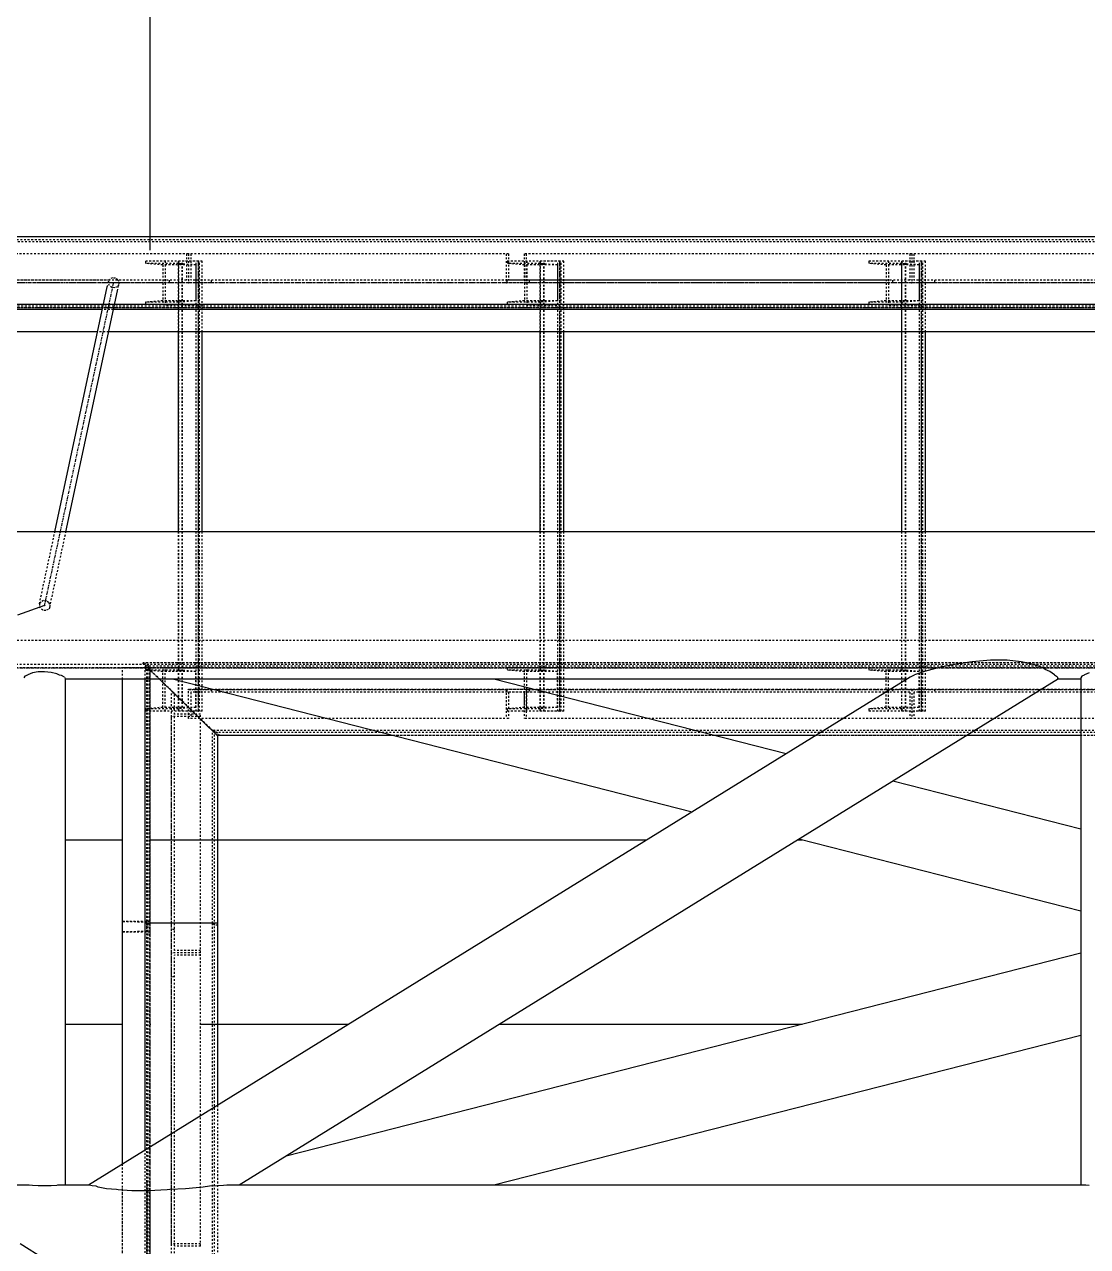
# Model space of a CAD drawing. Header units: millimetres. Extents: x 5143 to 30813, y 232 to 21408.
# Drawn here: x 10670.5 to 10963.2, y 17293.7 to 17630.4 of the extents above; entities that cross this region are included whole.
import ezdxf

# ---------------------------------------------------------------- set-up
doc = ezdxf.new("R2010")
doc.units = ezdxf.units.MM
doc.header["$LTSCALE"] = 0.25
for name, pattern in [('CENTER', [50.8, 31.75, -6.35, 6.35, -6.35]), ('XKITLINE00', [0]), ('XKITLINE02', [4, 2, -2]), ('XKITLINE03', [6, 3, -1, 1, -1])]:
    doc.linetypes.add(name, pattern=pattern)

msp = doc.modelspace()

# ---------------------------------------------------------------- linework, layer by layer
at = {"color": 2, "linetype": 'XKITLINE00'}
msp.add_line((10705, 17668.16), (10705, 17568.16), dxfattribs=at)
at = {"color": 7, "linetype": 'XKITLINE00'}
for p, q in [((11653.38, 17571.87), (10481.36, 17571.87)), ((10678.86, 17490.57), (10693.3, 17558.08)), ((10681.9, 17490.57), (10696.1, 17556.94)), ((10691.97, 17551.87), (10481.36, 17551.87)), ((10982.96, 17551.87), (10695.01, 17551.87)), ((10690.64, 17545.67), (10492, 17545.67)), ((10981.63, 17545.67), (10693.69, 17545.67)), ((10712.89, 17490.57), (10712.89, 17545.67)), ((10718.37, 17490.57), (10718.37, 17545.67)), ((10719.46, 17490.57), (10719.46, 17545.67)), ((10812.48, 17490.57), (10812.48, 17545.67)), ((10817.95, 17490.57), (10817.95, 17545.67)), ((10819.04, 17490.57), (10819.04, 17545.67)), ((10912.06, 17490.57), (10912.06, 17545.67)), ((10917.54, 17490.57), (10917.54, 17545.67)), ((10918.63, 17490.57), (10918.63, 17545.67)), ((10697.5, 17381.79), (10697.5, 17449.97)), ((10703.69, 17382.81), (10703.69, 17449.97)), ((10709.11, 17448.57), (10707.66, 17449.97)), ((10723.57, 17434.47), (10707.67, 17449.97)), ((10771.91, 17434.47), (10723.57, 17434.47)), ((10723.69, 17382.81), (10723.69, 17434.47)), ((10888.41, 17434.47), (10860.36, 17434.47)), ((10961.33, 17434.47), (10929.9, 17434.47)), ((10697.5, 17316.38), (10697.5, 17381.79)), ((10703.69, 17320.21), (10703.69, 17382.81)), ((10723.69, 17382.81), (10703.69, 17382.81)), ((10723.69, 17382.81), (10703.69, 17382.81)), ((10723.69, 17332.58), (10723.69, 17382.81))]:
    msp.add_line(p, q, dxfattribs=at)
at = {"color": 3, "linetype": 'XKITLINE02'}
for p, q in [((11653.17, 17570.49), (10481.46, 17570.49)), ((11653.86, 17571.02), (10482.26, 17571.02)), ((10715.63, 17567.16), (10608.9, 17567.16)), ((10715.1, 17567.16), (10715.1, 17559.96)), ((10803.8, 17567.16), (10715.63, 17567.16)), ((10715.63, 17567.16), (10715.63, 17559.16)), ((10715.63, 17567.16), (10715.63, 17559.16)), ((10716.26, 17567.16), (10716.26, 17559.96)), ((10803.17, 17567.16), (10803.17, 17559.16)), ((10803.8, 17567.16), (10803.8, 17559.96)), ((10914.8, 17567.16), (10808.07, 17567.16)), ((10808.07, 17567.16), (10808.07, 17559.96)), ((10808.6, 17567.16), (10808.6, 17559.16)), ((10914.27, 17567.16), (10914.27, 17559.96)), ((11002.97, 17567.16), (10914.8, 17567.16)), ((10914.8, 17567.16), (10914.8, 17559.16)), ((10914.8, 17567.16), (10914.8, 17559.16)), ((10915.43, 17567.16), (10915.43, 17559.96)), ((10718.37, 17565.17), (10703.8, 17565.17)), ((10703.8, 17565.17), (10703.8, 17564.49)), ((10708.58, 17564.11), (10703.8, 17564.49)), ((10712.89, 17564.49), (10703.8, 17564.49)), ((10708.58, 17564.11), (10708.58, 17554.24)), ((10717.67, 17564.11), (10708.58, 17564.11)), ((10709.27, 17565.17), (10709.27, 17553.17)), ((10712.89, 17565.17), (10712.89, 17564.49)), ((10712.89, 17545.67), (10712.89, 17565.17)), ((10719.46, 17565.17), (10712.89, 17565.17)), ((10717.67, 17564.11), (10712.89, 17564.49)), ((10712.95, 17441.17), (10712.95, 17565.17)), ((10713.92, 17441.17), (10713.92, 17565.17)), ((10713.98, 17441.17), (10713.98, 17565.17)), ((10717.67, 17564.11), (10717.67, 17554.24)), ((10717.77, 17441.17), (10717.77, 17565.17)), ((10718.37, 17565.17), (10718.37, 17553.17)), ((10718.37, 17545.67), (10718.37, 17565.17)), ((10718.66, 17441.17), (10718.66, 17565.17)), ((10719.46, 17545.67), (10719.46, 17565.17)), ((10817.95, 17565.17), (10803.38, 17565.17)), ((10803.38, 17565.17), (10803.38, 17564.49)), ((10808.16, 17564.11), (10803.38, 17564.49)), ((10812.48, 17564.49), (10803.38, 17564.49)), ((10808.16, 17564.11), (10808.16, 17554.24)), ((10817.26, 17564.11), (10808.16, 17564.11)), ((10808.86, 17565.17), (10808.86, 17553.17)), ((10812.48, 17565.17), (10812.48, 17564.49)), ((10812.48, 17545.67), (10812.48, 17565.17)), ((10819.04, 17565.17), (10812.48, 17565.17)), ((10817.26, 17564.11), (10812.48, 17564.49)), ((10812.54, 17441.17), (10812.54, 17565.17)), ((10813.51, 17441.17), (10813.51, 17565.17)), ((10813.57, 17441.17), (10813.57, 17565.17)), ((10817.26, 17564.11), (10817.26, 17554.24)), ((10817.35, 17441.17), (10817.35, 17565.17)), ((10817.95, 17565.17), (10817.95, 17553.17)), ((10817.95, 17545.67), (10817.95, 17565.17)), ((10818.25, 17441.17), (10818.25, 17565.17)), ((10819.04, 17545.67), (10819.04, 17565.17)), ((10917.54, 17565.17), (10902.97, 17565.17)), ((10902.97, 17565.17), (10902.97, 17564.49)), ((10907.75, 17564.11), (10902.97, 17564.49)), ((10912.06, 17564.49), (10902.97, 17564.49)), ((10907.75, 17564.11), (10907.75, 17554.24)), ((10916.84, 17564.11), (10907.75, 17564.11)), ((10908.44, 17565.17), (10908.44, 17553.17)), ((10912.06, 17545.67), (10912.06, 17565.17)), ((10918.63, 17565.17), (10912.06, 17565.17)), ((10912.06, 17565.17), (10912.06, 17564.49)), ((10916.84, 17564.11), (10912.06, 17564.49)), ((10912.12, 17441.17), (10912.12, 17565.17)), ((10913.09, 17441.17), (10913.09, 17565.17)), ((10913.15, 17441.17), (10913.15, 17565.17)), ((10916.84, 17564.11), (10916.84, 17554.24)), ((10916.94, 17441.17), (10916.94, 17565.17)), ((10917.54, 17545.67), (10917.54, 17565.17)), ((10917.54, 17565.17), (10917.54, 17553.17)), ((10917.84, 17441.17), (10917.84, 17565.17)), ((10918.63, 17545.67), (10918.63, 17565.17)), ((10694.06, 17560.24), (10693.63, 17559.66)), ((10694.75, 17560.54), (10694.06, 17560.24)), ((10695.53, 17560.47), (10694.75, 17560.54)), ((10696.17, 17560.05), (10695.53, 17560.47)), ((10715.1, 17559.96), (10604.14, 17559.96)), ((10693.85, 17559.96), (10604.14, 17559.96)), ((10709.27, 17559.16), (10604.14, 17559.16)), ((10693.3, 17558.08), (10693.63, 17559.66)), ((10693.63, 17559.66), (10693.59, 17558.95)), ((10693.59, 17558.95), (10693.94, 17558.3)), ((10694.58, 17557.88), (10693.94, 17558.3)), ((10695.35, 17557.81), (10694.58, 17557.88)), ((10696.05, 17558.11), (10695.35, 17557.81)), ((10696.47, 17558.69), (10696.05, 17558.11)), ((10696.1, 17556.94), (10696.47, 17558.69)), ((10696.17, 17560.05), (10696.52, 17559.4)), ((10696.52, 17559.4), (10696.47, 17558.69)), ((10715.63, 17559.16), (10696.5, 17559.16)), ((10710.35, 17559.96), (10710.35, 17559.16)), ((10809.46, 17559.16), (10715.63, 17559.16)), ((10809.46, 17559.96), (10716.26, 17559.96)), ((10721.91, 17559.96), (10721.91, 17559.16)), ((10914.27, 17559.96), (10803.32, 17559.96)), ((10907.75, 17559.96), (10803.32, 17559.96)), ((10803.32, 17559.96), (10803.32, 17559.16)), ((10914.8, 17559.16), (10803.32, 17559.16)), ((10908.44, 17559.16), (10808.6, 17559.16)), ((10809.46, 17559.96), (10809.46, 17559.16)), ((10909.52, 17559.96), (10909.52, 17559.16)), ((11008.63, 17559.16), (10914.8, 17559.16)), ((10984.51, 17559.16), (10914.8, 17559.16)), ((11008.63, 17559.96), (10915.43, 17559.96)), ((10921.08, 17559.96), (10921.08, 17559.16)), ((10708.58, 17554.24), (10703.8, 17553.85)), ((10703.8, 17553.85), (10703.8, 17553.17)), ((10712.89, 17553.85), (10703.8, 17553.85)), ((10717.67, 17554.24), (10708.58, 17554.24)), ((10717.67, 17554.24), (10712.89, 17553.85)), ((10712.89, 17553.85), (10712.89, 17553.17)), ((10808.16, 17554.24), (10803.38, 17553.85)), ((10803.38, 17553.85), (10803.38, 17553.17)), ((10812.48, 17553.85), (10803.38, 17553.85)), ((10817.26, 17554.24), (10808.16, 17554.24)), ((10817.26, 17554.24), (10812.48, 17553.85)), ((10812.48, 17553.85), (10812.48, 17553.17)), ((10907.75, 17554.24), (10902.97, 17553.85)), ((10902.97, 17553.85), (10902.97, 17553.17)), ((10912.06, 17553.85), (10902.97, 17553.85)), ((10916.84, 17554.24), (10907.75, 17554.24)), ((10916.84, 17554.24), (10912.06, 17553.85)), ((10912.06, 17553.85), (10912.06, 17553.17)), ((11567.94, 17551.87), (10481.36, 17551.87)), ((11649.64, 17553.26), (10481.46, 17553.26)), ((11650.11, 17552.72), (10482.26, 17552.72)), ((11659.14, 17553.17), (10492, 17553.17)), ((11657.38, 17553.17), (10492, 17553.17)), ((11658.89, 17552.32), (10492.13, 17552.32)), ((11657.24, 17552.32), (10492.13, 17552.32)), ((10695.01, 17551.87), (10691.97, 17551.87)), ((10718.37, 17553.17), (10703.8, 17553.17)), ((10817.95, 17553.17), (10803.38, 17553.17)), ((10917.54, 17553.17), (10902.97, 17553.17)), ((10693.69, 17545.67), (10690.64, 17545.67)), ((10674.62, 17470.76), (10678.86, 17490.57)), ((10677.45, 17469.79), (10681.9, 17490.57)), ((10712.89, 17441.17), (10712.89, 17490.57)), ((10718.37, 17441.17), (10718.37, 17490.57)), ((10719.46, 17441.17), (10719.46, 17490.57)), ((10812.48, 17441.17), (10812.48, 17490.57)), ((10817.95, 17441.17), (10817.95, 17490.57)), ((10819.04, 17441.17), (10819.04, 17490.57)), ((10912.06, 17441.17), (10912.06, 17490.57)), ((10917.54, 17441.17), (10917.54, 17490.57)), ((10918.63, 17441.17), (10918.63, 17490.57)), ((10674.62, 17470.76), (10674.57, 17470.05)), ((10674.57, 17470.05), (10674.92, 17469.4)), ((10675.04, 17471.34), (10674.62, 17470.76)), ((10675.56, 17468.98), (10674.92, 17469.4)), ((10675.73, 17471.64), (10675.04, 17471.34)), ((10676.51, 17471.57), (10675.73, 17471.64)), ((10677.15, 17471.15), (10676.51, 17471.57)), ((10677.45, 17469.79), (10677.03, 17469.21)), ((10677.15, 17471.15), (10677.5, 17470.5)), ((10677.5, 17470.5), (10677.45, 17469.79)), ((10676.33, 17468.91), (10675.56, 17468.98)), ((10677.03, 17469.21), (10676.33, 17468.91)), ((11642.97, 17460.67), (10492, 17460.67)), ((11641.67, 17453.17), (10492, 17453.17)), ((11641.69, 17454.02), (10492.13, 17454.02)), ((10705, 17453.17), (10697.5, 17453.17)), ((10697.5, 17449.97), (10697.5, 17453.17)), ((11633.47, 17454.47), (10703.06, 17454.47)), ((10707.67, 17449.97), (10703.06, 17454.47)), ((10704.54, 17453.65), (10703.69, 17454.47)), ((10703.69, 17449.97), (10703.69, 17454.47)), ((10707.66, 17449.97), (10703.69, 17453.81)), ((10703.69, 17449.97), (10703.69, 17452.69)), ((11543.59, 17454.47), (10703.74, 17454.47)), ((10704.61, 17453.62), (10703.74, 17454.47)), ((10718.37, 17453.17), (10703.8, 17453.17)), ((10703.8, 17453.17), (10703.8, 17452.49)), ((10708.58, 17452.11), (10703.8, 17452.49)), ((10712.89, 17452.49), (10703.8, 17452.49)), ((10704.15, 17380.27), (10704.15, 17453.17)), ((10704.54, 17453.65), (10705.07, 17452.55)), ((10704.54, 17382.25), (10704.54, 17453.65)), ((10704.61, 17453.62), (10704.55, 17453.09)), ((11632.58, 17453.09), (10704.55, 17453.09)), ((10722.23, 17435.86), (10704.55, 17453.09)), ((11633.3, 17453.62), (10704.61, 17453.62)), ((10705, 17380.27), (10705, 17453.17)), ((10722.31, 17435.89), (10705.07, 17452.55)), ((10705.07, 17382.75), (10705.07, 17452.55)), ((10709.27, 17441.17), (10709.27, 17453.17)), ((10712.89, 17453.17), (10712.89, 17452.49)), ((10717.67, 17452.11), (10712.89, 17452.49)), ((10718.37, 17441.17), (10718.37, 17453.17)), ((10817.95, 17453.17), (10803.38, 17453.17)), ((10803.38, 17453.17), (10803.38, 17452.49)), ((10808.16, 17452.11), (10803.38, 17452.49)), ((10812.48, 17452.49), (10803.38, 17452.49)), ((10808.86, 17441.17), (10808.86, 17453.17)), ((10812.48, 17453.17), (10812.48, 17452.49)), ((10817.26, 17452.11), (10812.48, 17452.49)), ((10817.95, 17441.17), (10817.95, 17453.17)), ((10917.54, 17453.17), (10902.97, 17453.17)), ((10902.97, 17453.17), (10902.97, 17452.49)), ((10907.75, 17452.11), (10902.97, 17452.49)), ((10912.06, 17452.49), (10902.97, 17452.49)), ((10908.44, 17441.17), (10908.44, 17453.17)), ((10912.06, 17453.17), (10912.06, 17452.49)), ((10916.84, 17452.11), (10912.06, 17452.49)), ((10917.54, 17441.17), (10917.54, 17453.17)), ((10708.58, 17442.24), (10708.58, 17452.11)), ((10717.67, 17452.11), (10708.58, 17452.11)), ((10717.67, 17442.24), (10717.67, 17452.11)), ((10808.16, 17442.24), (10808.16, 17452.11)), ((10817.26, 17452.11), (10808.16, 17452.11)), ((10817.26, 17442.24), (10817.26, 17452.11)), ((10907.75, 17442.24), (10907.75, 17452.11)), ((10916.84, 17452.11), (10907.75, 17452.11)), ((10916.84, 17442.24), (10916.84, 17452.11)), ((10723.69, 17434.47), (10709.11, 17448.57)), ((10710.99, 17374.59), (10710.99, 17446.19)), ((10711.79, 17446.19), (10710.99, 17446.19)), ((10711.79, 17375.24), (10711.79, 17446.19)), ((10809.46, 17447.19), (10715.63, 17447.19)), ((10715.63, 17439.19), (10715.63, 17447.19)), ((10809.46, 17446.39), (10716.26, 17446.39)), ((10716.26, 17446.39), (10716.26, 17439.19)), ((10721.91, 17447.19), (10721.91, 17446.39)), ((10803.17, 17447.19), (10803.17, 17439.19)), ((10914.8, 17447.19), (10803.32, 17447.19)), ((10803.32, 17447.19), (10803.32, 17446.39)), ((10914.27, 17446.39), (10803.32, 17446.39)), ((10803.8, 17446.39), (10803.8, 17439.19)), ((10808.07, 17446.39), (10808.07, 17439.19)), ((10808.6, 17447.19), (10808.6, 17439.19)), ((10809.46, 17447.19), (10809.46, 17446.39)), ((10909.52, 17447.19), (10909.52, 17446.39)), ((10914.27, 17446.39), (10914.27, 17439.19)), ((10914.8, 17447.19), (10914.8, 17439.19)), ((11008.63, 17447.19), (10914.8, 17447.19)), ((10914.8, 17447.19), (10914.8, 17439.19)), ((11008.63, 17446.39), (10915.43, 17446.39)), ((10915.43, 17446.39), (10915.43, 17439.19)), ((10921.08, 17447.19), (10921.08, 17446.39)), ((10708.58, 17442.24), (10703.8, 17441.85)), ((10703.8, 17441.85), (10703.8, 17441.17)), ((10712.89, 17441.85), (10703.8, 17441.85)), ((10718.37, 17441.17), (10703.8, 17441.17)), ((10717.67, 17442.24), (10708.58, 17442.24)), ((10718.99, 17439.69), (10710.99, 17439.69)), ((10718.99, 17440.34), (10711.79, 17440.34)), ((10717.67, 17442.24), (10712.89, 17441.85)), ((10712.89, 17441.85), (10712.89, 17441.17)), ((10719.46, 17441.17), (10712.89, 17441.17)), ((10803.8, 17439.19), (10715.63, 17439.19)), ((10718.99, 17374.59), (10718.99, 17440.34)), ((10808.16, 17442.24), (10803.38, 17441.85)), ((10803.38, 17441.85), (10803.38, 17441.17)), ((10812.48, 17441.85), (10803.38, 17441.85)), ((10817.95, 17441.17), (10803.38, 17441.17)), ((10914.8, 17439.19), (10808.07, 17439.19)), ((10817.26, 17442.24), (10808.16, 17442.24)), ((10817.26, 17442.24), (10812.48, 17441.85)), ((10812.48, 17441.85), (10812.48, 17441.17)), ((10819.04, 17441.17), (10812.48, 17441.17)), ((10907.75, 17442.24), (10902.97, 17441.85)), ((10902.97, 17441.85), (10902.97, 17441.17)), ((10912.06, 17441.85), (10902.97, 17441.85)), ((10917.54, 17441.17), (10902.97, 17441.17)), ((10916.84, 17442.24), (10907.75, 17442.24)), ((10916.84, 17442.24), (10912.06, 17441.85)), ((10912.06, 17441.85), (10912.06, 17441.17)), ((10918.63, 17441.17), (10912.06, 17441.17)), ((11002.97, 17439.19), (10914.8, 17439.19)), ((11628.98, 17435.86), (10722.23, 17435.86)), ((10723.38, 17435.32), (10722.23, 17435.86)), ((10722.84, 17435.96), (10722.31, 17435.89)), ((10722.31, 17382.75), (10722.31, 17435.89)), ((10723.69, 17435.14), (10722.84, 17435.96)), ((10722.84, 17382.25), (10722.84, 17435.96)), ((11629.48, 17435.32), (10723.38, 17435.32)), ((10724.25, 17434.47), (10723.38, 17435.32)), ((11627.59, 17434.47), (10723.57, 17434.47)), ((10723.69, 17382.25), (10723.69, 17435.14)), ((10860.36, 17434.47), (10771.91, 17434.47)), ((10929.9, 17434.47), (10888.41, 17434.47)), ((10972.73, 17434.47), (10961.33, 17434.47)), ((10697.5, 15809.97), (10697.5, 17383.29)), ((10697.5, 17383.29), (10697.5, 17383.16)), ((10705, 17383.29), (10697.5, 17383.29)), ((10704.15, 17383.08), (10697.5, 17383.16)), ((10697.5, 17380.27), (10697.5, 17381.79)), ((10703.69, 17382.25), (10703.69, 17382.81)), ((10704.54, 17382.25), (10703.69, 17382.25)), ((10704.54, 17382.25), (10703.69, 17382.25)), ((10704.15, 15740.48), (10704.15, 17383.08)), ((10705.07, 17382.75), (10704.54, 17382.25)), ((10705.07, 17382.75), (10704.54, 17382.25)), ((10704.55, 15752.41), (10704.54, 17382.25)), ((10705, 15740.27), (10705, 17383.29)), ((10705.08, 15753.25), (10705.07, 17382.75)), ((10722.31, 17382.75), (10705.07, 17382.75)), ((10722.31, 17382.75), (10705.07, 17382.75)), ((10722.31, 15753.25), (10722.31, 17382.75)), ((10722.84, 17382.25), (10722.31, 17382.75)), ((10722.84, 17382.25), (10722.31, 17382.75)), ((10722.85, 15752.41), (10722.84, 17382.25)), ((10723.69, 17382.25), (10722.84, 17382.25)), ((10723.69, 17382.25), (10722.84, 17382.25)), ((10704.15, 17380.48), (10697.5, 17380.4)), ((10705, 17380.27), (10697.5, 17380.27)), ((10705, 17380.27), (10697.5, 17380.27)), ((10711.79, 17381.09), (10710.99, 17381.09)), ((10718.99, 17375.24), (10711.79, 17375.24)), ((10710.99, 17287.87), (10710.99, 17374.6)), ((10718.99, 17374.6), (10710.99, 17374.6)), ((10718.99, 17374.59), (10710.99, 17374.59)), ((10711.79, 17287.87), (10711.79, 17373.94)), ((10718.99, 17373.94), (10711.79, 17373.94)), ((10718.99, 17293.79), (10718.99, 17374.6)), ((10711.79, 17368.01), (10710.99, 17368.01)), ((10723.69, 15807.12), (10723.69, 17332.58)), ((10703.69, 17269.97), (10703.69, 17320.21)), ((10697.5, 17269.97), (10697.5, 17316.38)), ((10704.15, 17311.54), (10704.15, 15740.48)), ((10697.5, 15743.16), (10697.5, 17310.06)), ((10705, 17309.24), (10705, 15740.27)), ((10718.99, 17294.45), (10710.99, 17294.45)), ((10718.99, 17293.79), (10711.79, 17293.79))]:
    msp.add_line(p, q, dxfattribs=at)
at = {"color": 1, "linetype": 'XKITLINE03'}
for p, q in [((10718.37, 17441.17), (10718.37, 17565.17)), ((10817.95, 17441.17), (10817.95, 17565.17)), ((10917.54, 17441.17), (10917.54, 17565.17)), ((10715.63, 17559.16), (10609.42, 17559.16)), ((10676.03, 17470.27), (10695.05, 17559.17)), ((10803.17, 17559.16), (10715.63, 17559.16)), ((10914.8, 17559.16), (10808.6, 17559.16)), ((11002.35, 17559.16), (10914.8, 17559.16)), ((11648.25, 17553.17), (10493.82, 17553.17)), ((10709.27, 17553.17), (10718.37, 17553.17)), ((10808.86, 17553.17), (10817.95, 17553.17)), ((10908.44, 17553.17), (10917.54, 17553.17)), ((10493.82, 17453.17), (11648.25, 17453.17)), ((10705, 17453.17), (10705, 17380.27)), ((10709.27, 17453.17), (10718.37, 17453.17)), ((10808.86, 17453.17), (10817.95, 17453.17)), ((10908.44, 17453.17), (10917.54, 17453.17)), ((10715.63, 17447.19), (10803.17, 17447.19)), ((10808.6, 17447.19), (10914.8, 17447.19)), ((10914.8, 17447.19), (11002.35, 17447.19)), ((10710.99, 17374.59), (10710.99, 17439.69)), ((10705, 17380.27), (10705, 15740.27)), ((10710.99, 17294.45), (10710.99, 17374.6))]:
    msp.add_line(p, q, dxfattribs=at)
at = {"color": 8, "linetype": 'XKITLINE00'}
for p, q in [((11718.3, 17490.57), (10454.11, 17490.57)), ((10920.35, 17452.63), (10918.28, 17452.14)), ((10922.02, 17453.12), (10920.35, 17452.63)), ((10926.6, 17454.09), (10922.02, 17453.12)), ((10930.69, 17454.66), (10926.6, 17454.09)), ((10931.47, 17454.8), (10930.69, 17454.66)), ((10936.49, 17455.27), (10931.47, 17454.8)), ((10941.06, 17455.27), (10936.49, 17455.27)), ((10944.96, 17454.8), (10941.06, 17455.27)), ((10945.42, 17454.66), (10944.96, 17454.8)), ((10948.33, 17454.09), (10945.42, 17454.66)), ((10950.91, 17453.12), (10948.33, 17454.09)), ((10951.56, 17452.63), (10950.91, 17453.12)), ((10952.86, 17452.14), (10951.56, 17452.63)), ((10670.62, 17450.8), (10670.34, 17450.36)), ((10671.32, 17451.14), (10670.62, 17450.8)), ((10671.43, 17451.23), (10671.32, 17451.14)), ((10672.69, 17451.73), (10671.43, 17451.23)), ((10674.28, 17452.02), (10672.69, 17451.73)), ((10676.04, 17452.07), (10674.28, 17452.02)), ((10677.81, 17451.88), (10676.04, 17452.07)), ((10679.39, 17451.47), (10677.81, 17451.88)), ((10680.09, 17451.14), (10679.39, 17451.47)), ((10680.66, 17450.98), (10680.09, 17451.14)), ((10681.47, 17450.55), (10680.66, 17450.98)), ((10681.47, 17450.55), (10681.66, 17450.23)), ((10681.74, 17450.18), (10681.66, 17450.23)), ((10681.74, 17450.18), (10681.74, 17310.57)), ((10913.47, 17449.97), (10681.74, 17449.97)), ((10914.39, 17450.54), (10688.12, 17310.57)), ((10854.35, 17413.41), (10711.26, 17449.97)), ((10955.2, 17450.12), (10729.61, 17310.57)), ((10880.21, 17429.4), (10799.7, 17449.97)), ((10915.49, 17451.14), (10914.39, 17450.54)), ((10918.28, 17452.14), (10915.55, 17451.17)), ((10954.1, 17451.17), (10952.86, 17452.14)), ((10954.1, 17451.17), (10954.11, 17451.14)), ((10954.98, 17450.54), (10954.11, 17451.14)), ((10954.98, 17450.54), (10954.92, 17450.23)), ((10955.2, 17450.12), (10954.92, 17450.23)), ((10961.33, 17449.97), (10954.96, 17449.97)), ((10961.61, 17450.81), (10961.33, 17450.36)), ((10961.33, 17450.36), (10961.33, 17310.57)), ((10962.3, 17451.14), (10961.61, 17450.81)), ((10962.42, 17451.24), (10962.3, 17451.14)), ((10963.68, 17451.74), (10962.42, 17451.24)), ((10961.33, 17408.67), (10909.57, 17421.9)), ((10697.5, 17405.67), (10681.74, 17405.67)), ((10841.85, 17405.67), (10705, 17405.67)), ((10884.61, 17405.67), (10883.34, 17405.67)), ((10961.33, 17386.07), (10883.71, 17405.9)), ((10961.33, 17374.48), (10742.52, 17318.56)), ((10697.5, 17354.87), (10681.74, 17354.87)), ((10705.28, 17354.87), (10705, 17354.87)), ((10759.73, 17354.87), (10718.99, 17354.87)), ((10884.61, 17354.87), (10801.22, 17354.87)), ((10961.33, 17351.88), (10799.7, 17310.57)), ((10671.79, 17310.57), (10663.14, 17310.57)), ((10671.32, 17310.62), (10671, 17310.57)), ((10671.43, 17310.6), (10671.32, 17310.62)), ((10672.69, 17310.5), (10671.43, 17310.6)), ((10674.28, 17310.44), (10672.69, 17310.5)), ((10676.04, 17310.43), (10674.28, 17310.44)), ((10677.81, 17310.47), (10676.04, 17310.43)), ((10679.39, 17310.55), (10677.81, 17310.47)), ((10680.09, 17310.62), (10679.39, 17310.55)), ((10688.5, 17310.57), (10679.59, 17310.57)), ((10680.12, 17310.57), (10679.85, 17310.6)), ((10680.63, 17310.57), (10680.09, 17310.62)), ((10688.32, 17310.62), (10688.22, 17310.57)), ((10689.17, 17310.41), (10688.32, 17310.62)), ((10690.27, 17310.31), (10689.17, 17310.41)), ((10690.79, 17310.08), (10690.27, 17310.31)), ((10693.09, 17309.65), (10690.79, 17310.08)), ((10695.83, 17309.39), (10693.09, 17309.65)), ((10696.27, 17309.3), (10695.83, 17309.39)), ((10700.07, 17309.02), (10696.27, 17309.3)), ((10704.65, 17309.02), (10700.07, 17309.02)), ((10709.76, 17309.31), (10704.65, 17309.02)), ((10710.56, 17309.39), (10709.76, 17309.31)), ((10714.83, 17309.65), (10710.56, 17309.39)), ((10719.67, 17310.09), (10714.83, 17309.65)), ((10721.47, 17310.31), (10719.67, 17310.09)), ((10723.76, 17310.42), (10721.47, 17310.31)), ((10726.88, 17310.62), (10723.76, 17310.42)), ((10962.78, 17310.57), (10726.21, 17310.57)), ((10726.95, 17310.62), (10726.88, 17310.62)), ((10727.33, 17310.57), (10726.95, 17310.62)), ((10962.3, 17310.62), (10961.99, 17310.57)), ((10962.42, 17310.6), (10962.3, 17310.62)), ((10963.68, 17310.5), (10962.42, 17310.6))]:
    msp.add_line(p, q, dxfattribs=at)
at = {"color": 8, "linetype": 'CENTER'}
for p, q in [((10676.04, 17290.27), (10385.47, 17470.27)), ((10676.04, 17470.27), (10437.62, 17387.77))]:
    msp.add_line(p, q, dxfattribs=at)
at = {"color": 1, "linetype": 'XKITLINE00'}
for centre in [(10718.37, 17565.17), (10817.95, 17565.17), (10917.54, 17565.17), (10695.05, 17559.17), (10715.63, 17559.16), (10715.63, 17559.16), (10803.17, 17559.16), (10808.6, 17559.16), (10914.8, 17559.16), (10914.8, 17559.16), (10709.27, 17553.17), (10718.37, 17553.17), (10808.86, 17553.17), (10817.95, 17553.17), (10908.44, 17553.17), (10917.54, 17553.17), (10676.03, 17470.27), (10705, 17453.17), (10709.27, 17453.17), (10718.37, 17453.17), (10808.86, 17453.17), (10817.95, 17453.17), (10908.44, 17453.17), (10917.54, 17453.17), (10715.63, 17447.19), (10803.17, 17447.19), (10808.6, 17447.19), (10914.8, 17447.19), (10914.8, 17447.19), (10710.99, 17439.69), (10718.37, 17441.17), (10817.95, 17441.17), (10917.54, 17441.17), (10705, 17380.27), (10705, 17380.27), (10710.99, 17374.6), (10710.99, 17374.59), (10710.99, 17294.45)]:
    msp.add_circle(centre, 0.05, dxfattribs=at)
at = {"color": 8, "linetype": 'XKITLINE00'}
msp.add_circle((10676.04, 17470.27), 0.05, dxfattribs=at)

doc.saveas('drawing.dxf')
